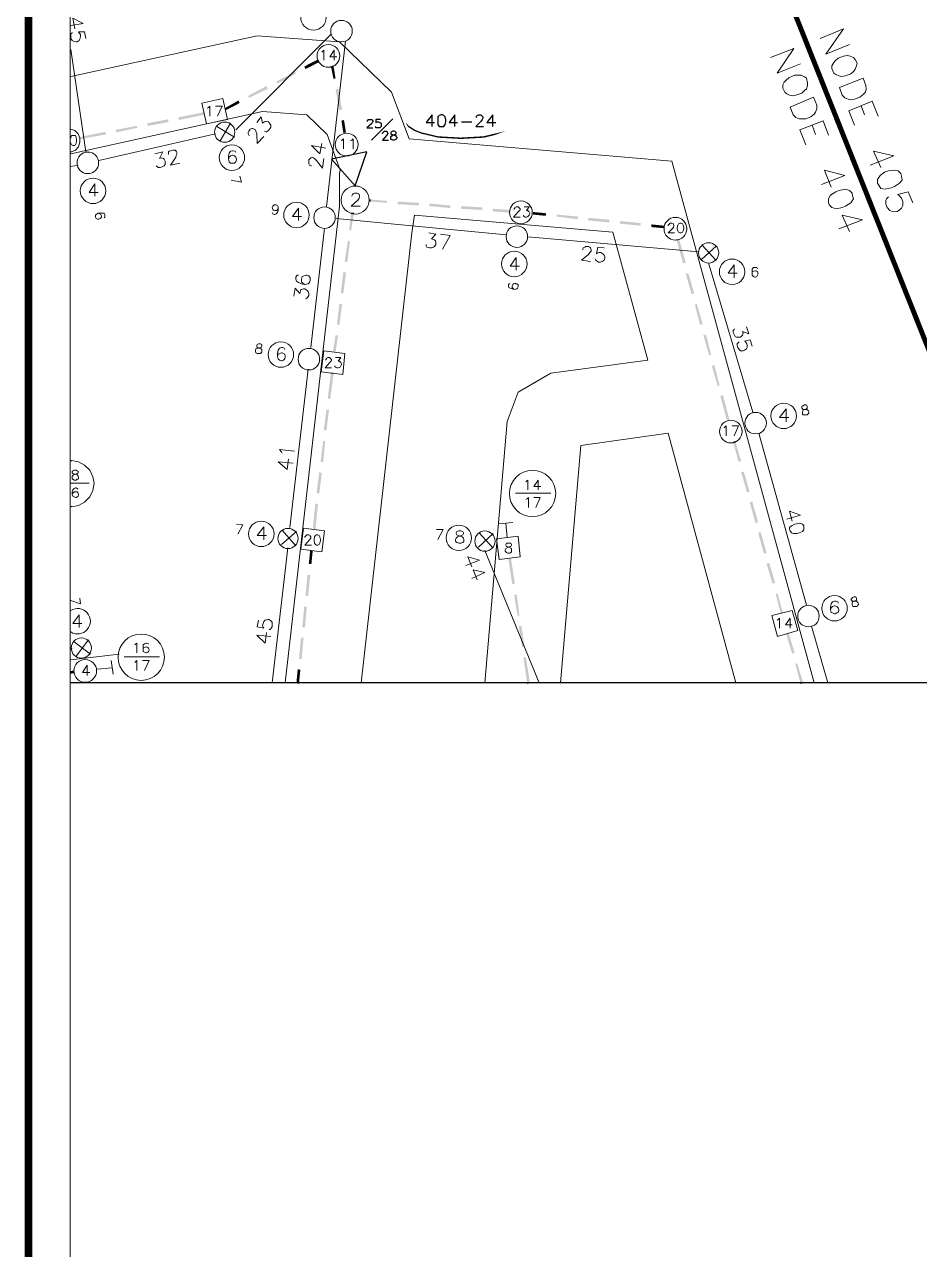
# Model space of a CAD drawing. Header units: millimetres. Extents: x -5 to 817, y 96 to 1062.
# Drawn here: x 2.2 to 115.4, y 675.3 to 830.2 of the extents above; entities that cross this region are included whole.
import ezdxf

# ---------------------------------------------------------------- set-up
doc = ezdxf.new("R2010")
doc.units = ezdxf.units.MM
doc.layers.add('PDF_0', color=7, linetype='Continuous')
for name, color, linetype, true_color in [('PDF_AERIAL', 8, 'Continuous', 0x808080), ('PDF_BORDER', 13, 'Continuous', 0xb85c5c), ('PDF_FEED', 11, 'Continuous', 0xff7f7f), ('PDF_HCOUNT', 8, 'Continuous', 0x808080), ('PDF_LINEEXT', 73, 'Continuous', 0xa5dd6e), ('PDF_NODEBOUNDARY', 8, 'Continuous', 0x808080), ('PDF_POLENUMBER', 8, 'Continuous', 0x808080), ('PDF_RDBKGRD', 8, 'Continuous', 0x808080), ('PDF_STRAND', 8, 'Continuous', 0x808080), ('PDF_TRUNK', 12, 'Continuous', 0xb80000)]:
    doc.layers.add(name, color=color, linetype=linetype, true_color=true_color)

msp = doc.modelspace()

# ---------------------------------------------------------------- linework, layer by layer
at = {"layer": 'PDF_0', "lineweight": 0, "const_width": 0.989}
msp.add_lwpolyline([(2.7, 1061.45), (816.46, 1061.45), (816.46, 96.24), (2.7, 96.24)], close=True, dxfattribs=at)
at = {"layer": 'PDF_0', "lineweight": 0}
for points in [[(7.98, 1056.17), (807.47, 1056.17), (807.47, 143.4), (7.98, 143.4)], [(7.98, 143.4), (807.47, 143.4), (807.47, 1056.17), (7.98, 1056.17)]]:
    msp.add_lwpolyline(points, close=True, dxfattribs=at)
at = {"layer": 'PDF_AERIAL', "lineweight": 9}
for points in [[(8.06, 830.1), (9.62, 830.35), (8.31, 831.01), (8.55, 829.69)], [(9.95, 828.45), (9.79, 829.28), (9.05, 829.28), (9.13, 829.19), (9.29, 828.95), (9.29, 828.7), (9.21, 828.37), (9.13, 828.2), (8.88, 828.04), (8.72, 828.04), (8.39, 828.12), (8.22, 828.2), (8.06, 828.45), (8.06, 828.78), (8.06, 829.03), (8.14, 829.11), (8.31, 829.19)], [(28.92, 816.91), (41.04, 829.03)], [(9.95, 814.11), (8.06, 827.05)], [(42.77, 828.12), (40.38, 807.18)], [(31.56, 817.82), (32.13, 818.56), (32.3, 817.73), (32.55, 817.9), (32.71, 817.98), (32.79, 817.98), (33.04, 817.9), (33.2, 817.73), (33.37, 817.49), (33.37, 817.24), (33.2, 816.99), (33.04, 816.83), (32.79, 816.66), (32.71, 816.66), (32.55, 816.74)], [(11.6, 813.03), (26.36, 816.41)], [(30.65, 816.17), (30.57, 816.25), (30.48, 816.41), (30.48, 816.58), (30.57, 816.74), (30.73, 816.99), (30.98, 817.07), (31.06, 817.07), (31.23, 816.99), (31.39, 816.91), (31.47, 816.74), (31.56, 816.41), (31.64, 815.18), (32.46, 816.08)], [(40.3, 814.6), (38.48, 814.93), (39.55, 813.86), (39.8, 815.18)], [(18.69, 813.86), (19.68, 814.11), (19.27, 813.28), (19.52, 813.36), (19.77, 813.28), (19.85, 813.2), (20.01, 812.95), (20.01, 812.79), (20.01, 812.54), (19.85, 812.37), (19.6, 812.21), (19.35, 812.13), (19.11, 812.13), (19.02, 812.21), (18.86, 812.37)], [(20.43, 813.78), (20.43, 813.86), (20.43, 814.11), (20.51, 814.19), (20.67, 814.27), (21, 814.35), (21.25, 814.35), (21.33, 814.27), (21.41, 814.11), (21.5, 813.94), (21.41, 813.78), (21.33, 813.45), (20.67, 812.46), (21.83, 812.7)], [(38.48, 812.37), (38.4, 812.37), (38.23, 812.46), (38.15, 812.62), (38.15, 812.79), (38.15, 813.12), (38.32, 813.28), (38.4, 813.36), (38.56, 813.45), (38.73, 813.36), (38.89, 813.28), (39.14, 813.03), (39.88, 812.04), (40.05, 813.28)], [(8.06, 812.29), (8.97, 812.46)], [(41.61, 805.7), (51.18, 804.79), (63.13, 803.63)], [(40.13, 804.46), (38.4, 789.37)], [(53.32, 803.88), (54.23, 803.72), (53.65, 803.14), (53.9, 803.06), (54.06, 802.98), (54.15, 802.89), (54.23, 802.65), (54.23, 802.4), (54.06, 802.15), (53.9, 802.07), (53.65, 801.99), (53.4, 801.99), (53.07, 802.07), (52.99, 802.23), (52.99, 802.4)], [(55.05, 801.82), (56.04, 803.55), (54.81, 803.72)], [(65.85, 803.39), (87.46, 801.49)], [(72.78, 801.74), (72.78, 801.82), (72.86, 801.99), (73.03, 802.07), (73.19, 802.15), (73.52, 802.15), (73.69, 802.07), (73.77, 801.99), (73.85, 801.74), (73.85, 801.57), (73.69, 801.41), (73.52, 801.16), (72.61, 800.42), (73.77, 800.25)], [(75.5, 801.99), (74.68, 802.07), (74.51, 801.24), (74.59, 801.33), (74.84, 801.41), (75.09, 801.41), (75.34, 801.24), (75.5, 801.08), (75.58, 800.83), (75.58, 800.67), (75.5, 800.42), (75.25, 800.25), (75.01, 800.17), (74.76, 800.17), (74.51, 800.34), (74.43, 800.42), (74.35, 800.58)], [(88.69, 800.09), (94.3, 781.21)], [(36.83, 798.52), (36.67, 798.52), (36.5, 798.28), (36.5, 798.03), (36.58, 797.78), (36.83, 797.62), (37.24, 797.45), (37.66, 797.37), (38.07, 797.45), (38.23, 797.62), (38.32, 797.86), (38.32, 797.95), (38.32, 798.19), (38.15, 798.44), (37.9, 798.52), (37.82, 798.52), (37.57, 798.44), (37.33, 798.36), (37.24, 798.03), (37.24, 797.95), (37.24, 797.7), (37.41, 797.53), (37.66, 797.37)], [(36.26, 795.88), (36.42, 796.87), (37, 796.21), (37.08, 796.54), (37.16, 796.71), (37.24, 796.71), (37.49, 796.79), (37.66, 796.79), (37.9, 796.63), (38.07, 796.46), (38.15, 796.21), (38.15, 795.97), (37.99, 795.72), (37.9, 795.64), (37.74, 795.55)], [(93.47, 792.01), (93.8, 791.1), (92.98, 791.43), (93.06, 791.19), (92.98, 790.94), (92.9, 790.86), (92.73, 790.69), (92.57, 790.69), (92.24, 790.69), (92.07, 790.77), (91.91, 791.02), (91.82, 791.27), (91.82, 791.52), (91.91, 791.68), (91.99, 791.76)], [(94.22, 789.54), (93.97, 790.36), (93.23, 790.2), (93.31, 790.2), (93.47, 789.95), (93.56, 789.7), (93.56, 789.37), (93.47, 789.21), (93.23, 789.04), (93.06, 788.96), (92.73, 788.96), (92.57, 789.12), (92.4, 789.37), (92.32, 789.62), (92.32, 789.87), (92.4, 789.95), (92.57, 790.11)], [(38.07, 786.65), (35.76, 766.62)], [(95.04, 778.57), (101.06, 756.8)], [(34.77, 776.01), (34.69, 776.18), (34.44, 776.51), (36.34, 776.26)], [(36.17, 774.78), (34.28, 774.94), (35.43, 773.95), (35.6, 775.27)], [(98.59, 767.69), (100.32, 768.18), (98.92, 768.68), (99.25, 767.44)], [(35.51, 764.06), (33.53, 746.99)], [(67.26, 746.99), (60.41, 763.73)], [(58.02, 761.83), (59.75, 762.49), (58.27, 762.91), (58.76, 761.67)], [(58.76, 760.18), (60.41, 760.93), (58.93, 761.26), (59.42, 760.02)], [(31.8, 754.91), (31.64, 754.08), (32.46, 753.92), (32.38, 754), (32.3, 754.25), (32.38, 754.5), (32.46, 754.74), (32.63, 754.91), (32.96, 754.99), (33.12, 754.99), (33.37, 754.83), (33.53, 754.66), (33.53, 754.33), (33.53, 754.08), (33.37, 753.84), (33.29, 753.75), (33.12, 753.75)], [(33.37, 752.85), (31.56, 753.01), (32.63, 752.02), (32.79, 753.34)], [(101.72, 754.17), (103.78, 746.99)], [(8.06, 751.28), (8.22, 751.28)]]:
    msp.add_lwpolyline(points, dxfattribs=at)
msp.add_lwpolyline([(100.73, 766.86), (100.56, 767.03), (100.23, 767.19), (99.82, 767.11), (99.57, 767.03), (99.16, 766.86), (98.92, 766.62), (98.92, 766.37), (99, 766.2), (99.16, 765.96), (99.41, 765.87), (99.9, 765.87), (100.15, 765.96), (100.56, 766.12), (100.73, 766.37), (100.73, 766.7)], close=True, dxfattribs=at)
at = {"layer": 'PDF_BORDER', "lineweight": 25}
msp.add_lwpolyline([(140.8, 763.4), (140.8, 1056.09), (140.8, 746.99), (8.06, 746.99)], dxfattribs=at)
at = {"layer": 'PDF_FEED', "lineweight": 20}
for points in [[(41.28, 827.71), (41.28, 827.71)], [(39.39, 826.88), (39.39, 826.88)], [(42.11, 825.73), (42.11, 825.73)], [(40.13, 824.99), (40.13, 824.99)], [(25.95, 820.54), (25.95, 820.54)], [(27.52, 819.55), (27.52, 819.55)], [(24.96, 818.97), (24.96, 818.97)], [(26.53, 817.9), (26.53, 817.9)], [(8.06, 814.11), (8.14, 814.11), (8.64, 814.35), (9.05, 814.77), (9.21, 815.34), (9.21, 815.84), (8.97, 816.41), (8.55, 816.83), (8.06, 816.99)], [(42.69, 816.58), (42.69, 816.58)], [(9.21, 815.84), (9.21, 815.84)], [(41.53, 814.85), (41.53, 814.85)], [(44.42, 815.42), (44.42, 815.42)], [(8.14, 814.11), (8.14, 814.11)], [(43.26, 813.69), (43.26, 813.69)], [(43.59, 808.5), (43.59, 808.58), (43.68, 808.75), (43.76, 808.83), (43.92, 808.91), (44.25, 808.91), (44.42, 808.83), (44.5, 808.75), (44.58, 808.58), (44.58, 808.42), (44.5, 808.25), (44.34, 808), (43.51, 807.26), (44.66, 807.26)], [(65.19, 808), (65.19, 808)], [(63.63, 806.6), (63.63, 806.6)], [(66.51, 806.36), (66.51, 806.36)], [(84.65, 805.94), (84.65, 805.94)], [(64.95, 805.04), (64.95, 805.04)], [(83.09, 804.62), (83.09, 804.62)], [(86.05, 804.38), (86.05, 804.38)], [(84.4, 802.98), (84.4, 802.98)], [(41.37, 788.79), (41.37, 788.79)], [(39.88, 787.64), (39.88, 787.64)], [(42.6, 787.31), (42.6, 787.31)], [(41.12, 786.16), (41.12, 786.16)], [(91.17, 780.3), (91.17, 780.3)], [(92.98, 779.23), (92.98, 779.23)], [(90.18, 778.49), (90.18, 778.49)], [(91.99, 777.42), (91.99, 777.42)], [(8.06, 769.34), (8.14, 769.25), (9.05, 769.42), (9.79, 769.83), (10.45, 770.49), (10.86, 771.32), (11.03, 772.22), (10.86, 773.05), (10.45, 773.87), (9.79, 774.53), (9.05, 774.94), (8.14, 775.11), (8.06, 775.03)], [(8.06, 772.22), (10.37, 772.22)], [(64.29, 770.99), (68.74, 770.99)], [(63.96, 767.28), (62.14, 767.11)], [(63.22, 765.38), (63.05, 767.19)], [(37.33, 765.21), (37.33, 765.21)], [(38.81, 766.37), (38.81, 766.37)], [(63.22, 765.38), (63.22, 765.38)], [(38.48, 763.73), (38.48, 763.73)], [(39.97, 764.88), (39.97, 764.88)], [(62.06, 763.9), (62.06, 763.9)], [(64.78, 764.22), (64.78, 764.22)], [(63.55, 762.74), (63.55, 762.74)], [(98.01, 755.82), (98.01, 755.82)], [(99.66, 754.83), (99.66, 754.83)], [(97.02, 754.17), (97.02, 754.17)], [(98.67, 753.26), (98.67, 753.26)], [(9.79, 750.04), (9.79, 750.04)], [(13.42, 748.07), (13.17, 749.8)], [(14.82, 750.29), (19.27, 750.29)], [(8.55, 748.4), (8.55, 748.4)], [(11.44, 748.72), (13.25, 748.89)], [(11.44, 748.72), (11.44, 748.72)], [(10.12, 747.08), (10.12, 747.08)]]:
    msp.add_lwpolyline(points, dxfattribs=at)
at = {"layer": 'PDF_FEED', "lineweight": 0}
for points in [[(39.31, 825.81), (39.47, 825.48)], [(40.95, 824.91), (41.28, 824.99)], [(24.88, 819.13), (24.96, 818.81)], [(45.9, 807.84), (45.9, 808.09)], [(43.51, 806.36), (43.84, 806.36)], [(83.09, 804.79), (83.09, 804.46)], [(84.65, 802.98), (84.98, 803.06)], [(40.95, 786.16), (41.28, 786.16)], [(91.82, 777.42), (92.07, 777.5)], [(36.91, 746.91), (36.58, 746.99)], [(66.1, 746.99), (65.77, 746.91)], [(100.65, 746.99), (100.32, 746.91)]]:
    msp.add_lwpolyline(points, dxfattribs=at)
at = {"layer": 'PDF_FEED', "color": 7, "lineweight": 9}
for points in [[(39.8, 826.72), (39.88, 826.8), (40.05, 826.97), (40.05, 825.73)], [(41.37, 825.73), (41.37, 826.97), (40.79, 826.14), (41.7, 826.14)], [(25.29, 819.63), (25.45, 819.71), (25.62, 819.88), (25.62, 818.64)], [(26.61, 818.64), (27.19, 819.88), (26.36, 819.88)], [(8.06, 815.26), (8.06, 815.18), (8.14, 815.01), (8.31, 814.93), (8.47, 814.93), (8.64, 815.01), (8.72, 815.18), (8.8, 815.51), (8.8, 815.67), (8.72, 815.92), (8.64, 816.17), (8.47, 816.17), (8.31, 816.17), (8.14, 816.17), (8.06, 815.92), (8.06, 815.84)], [(42.27, 815.51), (42.36, 815.59), (42.52, 815.75), (42.52, 814.52)], [(43.43, 815.51), (43.59, 815.59), (43.76, 815.75), (43.76, 814.52)], [(64.12, 806.85), (64.12, 806.93), (64.2, 807.02), (64.2, 807.1), (64.37, 807.18), (64.62, 807.18), (64.7, 807.1), (64.78, 807.02), (64.86, 806.93), (64.86, 806.77), (64.78, 806.69), (64.62, 806.52), (64.04, 805.86), (64.86, 805.86)], [(65.36, 807.18), (66.02, 807.18), (65.69, 806.69), (65.85, 806.69), (65.94, 806.6), (66.02, 806.52), (66.1, 806.36), (66.1, 806.27), (66.02, 806.11), (65.85, 805.94), (65.69, 805.86), (65.52, 805.86), (65.36, 805.94), (65.28, 806.03), (65.28, 806.11)], [(83.58, 804.79), (83.58, 804.87), (83.66, 804.95), (83.74, 805.04), (83.83, 805.12), (84.07, 805.12), (84.24, 805.04), (84.24, 804.95), (84.32, 804.87), (84.32, 804.79), (84.24, 804.62), (84.16, 804.46), (83.58, 803.88), (84.4, 803.88)], [(40.3, 787.8), (40.3, 787.89), (40.38, 787.97), (40.38, 788.05), (40.54, 788.13), (40.79, 788.13), (40.87, 788.05), (40.95, 787.97), (41.04, 787.89), (41.04, 787.72), (40.95, 787.64), (40.79, 787.48), (40.21, 786.82), (41.04, 786.82)], [(41.53, 788.13), (42.19, 788.13), (41.86, 787.64), (42.03, 787.64), (42.11, 787.56), (42.19, 787.48), (42.27, 787.31), (42.27, 787.23), (42.19, 787.06), (42.11, 786.9), (41.86, 786.82), (41.7, 786.82), (41.53, 786.9), (41.45, 786.98), (41.45, 787.06)], [(90.67, 779.23), (90.75, 779.31), (90.92, 779.48), (90.92, 778.24)], [(91.91, 778.24), (92.48, 779.48), (91.66, 779.48)], [(8.97, 771.48), (8.88, 771.56), (8.72, 771.65), (8.64, 771.65), (8.47, 771.56), (8.31, 771.4), (8.22, 771.15), (8.22, 770.82), (8.31, 770.57), (8.47, 770.49), (8.64, 770.41), (8.72, 770.41), (8.88, 770.49), (8.97, 770.57), (9.05, 770.74), (9.05, 770.82), (8.97, 770.99), (8.88, 771.15), (8.72, 771.15), (8.64, 771.15), (8.47, 771.15), (8.31, 770.99), (8.22, 770.82)], [(65.61, 772.39), (65.69, 772.47), (65.85, 772.63), (65.85, 771.4)], [(67.17, 771.4), (67.17, 772.63), (66.6, 771.81), (67.5, 771.81)], [(65.61, 770.16), (65.77, 770.24), (65.94, 770.41), (65.94, 769.17)], [(66.84, 769.17), (67.42, 770.41), (66.6, 770.41)], [(37.66, 765.38), (37.66, 765.46), (37.74, 765.54), (37.82, 765.63), (37.9, 765.71), (38.15, 765.71), (38.32, 765.63), (38.32, 765.54), (38.4, 765.46), (38.4, 765.3), (38.32, 765.21), (38.23, 765.05), (37.66, 764.39), (38.48, 764.39)], [(97.35, 754.91), (97.51, 754.99), (97.68, 755.16), (97.68, 753.92)], [(99, 753.92), (99, 755.16), (98.42, 754.33), (99.25, 754.33)], [(16.14, 751.78), (16.22, 751.86), (16.39, 752.02), (16.39, 750.79)], [(17.87, 751.86), (17.87, 751.94), (17.62, 752.02), (17.54, 752.02), (17.37, 751.94), (17.21, 751.78), (17.21, 751.45), (17.21, 751.2), (17.21, 750.95), (17.37, 750.87), (17.54, 750.79), (17.62, 750.79), (17.79, 750.87), (17.87, 750.95), (17.95, 751.12), (17.95, 751.2), (17.87, 751.36), (17.79, 751.45), (17.62, 751.53), (17.54, 751.53), (17.37, 751.45), (17.21, 751.36), (17.21, 751.2)], [(16.14, 749.55), (16.22, 749.63), (16.39, 749.8), (16.39, 748.56)], [(17.37, 748.56), (17.95, 749.8), (17.13, 749.8)], [(10.12, 747.9), (10.12, 749.22), (9.54, 748.31), (10.45, 748.31)]]:
    msp.add_lwpolyline(points, dxfattribs=at)
at = {"layer": 'PDF_FEED', "lineweight": 20}
for points in [[(27.27, 820.87), (24.63, 820.29), (25.21, 817.65), (27.85, 818.23)], [(42.44, 785.99), (42.69, 788.63), (40.05, 788.96), (39.72, 786.32)], [(39.8, 763.57), (40.13, 766.2), (37.49, 766.53), (37.16, 763.9)], [(64.62, 765.54), (61.9, 765.21), (62.23, 762.58), (64.86, 762.91)], [(96.69, 755.49), (97.43, 752.85), (99.99, 753.59), (99.25, 756.15)]]:
    msp.add_lwpolyline(points, close=True, dxfattribs=at)
at = {"layer": 'PDF_FEED', "color": 7, "lineweight": 9}
for points in [[(85.06, 805.12), (84.9, 805.04), (84.82, 804.87), (84.73, 804.54), (84.73, 804.38), (84.82, 804.13), (84.9, 803.96), (85.06, 803.88), (85.23, 803.88), (85.39, 803.96), (85.48, 804.13), (85.56, 804.38), (85.56, 804.54), (85.48, 804.87), (85.39, 805.04), (85.23, 805.12)], [(8.47, 773.87), (8.31, 773.79), (8.22, 773.71), (8.22, 773.54), (8.31, 773.46), (8.47, 773.38), (8.72, 773.38), (8.88, 773.29), (8.97, 773.13), (9.05, 773.05), (9.05, 772.88), (8.97, 772.72), (8.88, 772.72), (8.72, 772.63), (8.47, 772.63), (8.31, 772.72), (8.22, 772.72), (8.22, 772.88), (8.22, 773.05), (8.22, 773.13), (8.39, 773.29), (8.55, 773.38), (8.8, 773.38), (8.88, 773.46), (8.97, 773.54), (8.97, 773.71), (8.88, 773.79), (8.72, 773.87)], [(39.14, 765.71), (38.98, 765.63), (38.89, 765.46), (38.81, 765.13), (38.81, 764.97), (38.89, 764.64), (38.98, 764.47), (39.14, 764.39), (39.31, 764.39), (39.47, 764.47), (39.55, 764.64), (39.64, 764.97), (39.64, 765.13), (39.55, 765.46), (39.47, 765.63), (39.31, 765.71)], [(63.3, 764.64), (63.13, 764.64), (63.05, 764.47), (63.05, 764.39), (63.13, 764.22), (63.22, 764.22), (63.46, 764.14), (63.63, 764.06), (63.79, 763.98), (63.79, 763.81), (63.79, 763.65), (63.79, 763.57), (63.71, 763.48), (63.55, 763.4), (63.3, 763.4), (63.13, 763.48), (63.05, 763.57), (62.97, 763.65), (62.97, 763.81), (63.05, 763.98), (63.22, 764.06), (63.38, 764.14), (63.63, 764.22), (63.71, 764.22), (63.79, 764.39), (63.79, 764.47), (63.71, 764.64), (63.55, 764.64)]]:
    msp.add_lwpolyline(points, close=True, dxfattribs=at)
at = {"layer": 'PDF_FEED', "lineweight": 20}
for centre, radius in [((40.63, 826.25), 1.44), ((42.94, 815.04), 1.44), ((44.02, 808.03), 1.77), ((64.96, 806.47), 1.44), ((84.5, 804.4), 1.44), ((91.51, 778.76), 1.44), ((66.44, 770.93), 2.93), ((16.97, 750.23), 2.93), ((9.88, 748.5), 1.44)]:
    msp.add_circle(centre, radius, dxfattribs=at)
at = {"layer": 'PDF_FEED', "transparency": 33554559}
for points in [[(37.57, 824.91), (37.74, 824.58), (39.31, 825.81)], [(37.74, 824.58), (39.31, 825.81), (39.47, 825.48)], [(34.03, 823.01), (34.19, 822.76), (36.42, 824.25)], [(34.19, 822.76), (36.42, 824.25), (36.5, 824)], [(41.53, 823.42), (40.95, 824.91), (41.28, 824.99)], [(41.28, 823.34), (41.53, 823.42), (40.95, 824.91)], [(30.48, 821.2), (30.57, 820.95), (32.79, 822.43)], [(30.57, 820.95), (32.79, 822.43), (32.96, 822.1)], [(42.36, 819.46), (41.53, 822.02), (41.86, 822.1)], [(42.03, 819.38), (42.36, 819.46), (41.53, 822.02)], [(27.52, 819.63), (27.6, 819.38), (29.25, 820.62)], [(27.6, 819.38), (29.25, 820.62), (29.41, 820.29)], [(17.7, 817.73), (17.79, 817.4), (20.34, 818.23)], [(17.79, 817.4), (20.34, 818.23), (20.43, 817.9)], [(21.66, 818.48), (21.74, 818.15), (24.88, 819.13)], [(21.74, 818.15), (24.88, 819.13), (24.96, 818.81)], [(42.85, 816.58), (42.27, 818.06), (42.6, 818.15)], [(42.52, 816.5), (42.85, 816.58), (42.27, 818.06)], [(9.21, 816), (9.29, 815.75), (12.43, 816.66)], [(9.29, 815.75), (12.43, 816.66), (12.51, 816.33)], [(13.75, 816.91), (13.83, 816.58), (16.39, 817.4)], [(13.83, 816.58), (16.39, 817.4), (16.47, 817.16)], [(48.05, 807.92), (45.9, 807.84), (45.9, 808.09)], [(48.05, 807.67), (48.05, 807.92), (45.9, 807.84)], [(52.09, 807.67), (49.36, 807.51), (49.45, 807.84)], [(52.09, 807.34), (52.09, 807.67), (49.36, 807.51)], [(56.04, 807.34), (53.4, 807.26), (53.4, 807.59)], [(56.04, 807.02), (56.04, 807.34), (53.4, 807.26)], [(60.08, 807.1), (57.36, 806.93), (57.44, 807.26)], [(60.08, 806.77), (60.08, 807.1), (57.36, 806.93)], [(63.63, 806.77), (61.4, 806.6), (61.4, 806.93)], [(43.26, 804.21), (43.51, 804.21), (43.51, 806.36)], [(43.51, 804.21), (43.51, 806.36), (43.84, 806.36)], [(63.55, 806.44), (63.63, 806.77), (61.4, 806.6)], [(66.51, 806.52), (66.51, 806.19), (68.16, 806.36)], [(66.51, 806.19), (68.16, 806.36), (68.16, 806.03)], [(69.48, 806.19), (69.48, 805.94), (72.2, 805.94)], [(69.48, 805.94), (72.2, 805.94), (72.12, 805.61)], [(73.52, 805.78), (73.44, 805.45), (76.16, 805.53)], [(73.44, 805.45), (76.16, 805.53), (76.16, 805.2)], [(77.48, 805.37), (77.48, 805.04), (80.12, 805.12)], [(77.48, 805.04), (80.12, 805.12), (80.12, 804.79)], [(81.44, 804.95), (81.44, 804.62), (83.09, 804.79)], [(81.44, 804.62), (83.09, 804.79), (83.09, 804.46)], [(42.69, 800.25), (43.02, 800.17), (43.1, 802.89)], [(43.02, 800.17), (43.1, 802.89), (43.35, 802.81)], [(85.81, 800.09), (84.65, 802.98), (84.98, 803.06)], [(85.48, 800.01), (85.81, 800.09), (84.65, 802.98)], [(42.19, 796.3), (42.52, 796.21), (42.52, 798.94)], [(42.52, 796.21), (42.52, 798.94), (42.85, 798.85)], [(86.88, 796.21), (85.81, 798.69), (86.14, 798.77)], [(86.55, 796.13), (86.88, 796.21), (85.81, 798.69)], [(41.7, 792.26), (42.03, 792.26), (42.03, 794.9)], [(42.03, 792.26), (42.03, 794.9), (42.36, 794.9)], [(87.95, 792.34), (86.96, 794.81), (87.21, 794.9)], [(87.62, 792.26), (87.95, 792.34), (86.96, 794.81)], [(41.2, 788.79), (41.53, 788.79), (41.53, 790.94)], [(41.53, 788.79), (41.53, 790.94), (41.86, 790.94)], [(89.02, 788.46), (88.03, 790.94), (88.36, 791.02)], [(88.77, 788.38), (89.02, 788.46), (88.03, 790.94)], [(90.09, 784.59), (89.1, 787.06), (89.43, 787.15)], [(89.85, 784.51), (90.09, 784.59), (89.1, 787.06)], [(40.54, 782.94), (40.87, 782.86), (40.95, 786.16)], [(40.87, 782.86), (40.95, 786.16), (41.28, 786.16)], [(91.33, 780.3), (90.18, 783.27), (90.51, 783.35)], [(91, 780.22), (91.33, 780.3), (90.18, 783.27)], [(40.05, 778.9), (40.38, 778.9), (40.38, 781.54)], [(40.38, 778.9), (40.38, 781.54), (40.71, 781.54)], [(39.64, 774.94), (39.97, 774.86), (39.97, 777.58)], [(39.97, 774.86), (39.97, 777.58), (40.21, 777.58)], [(92.81, 775.03), (91.82, 777.42), (92.07, 777.5)], [(92.48, 774.94), (92.81, 775.03), (91.82, 777.42)], [(39.14, 770.99), (39.47, 770.9), (39.47, 773.62)], [(39.47, 770.9), (39.47, 773.62), (39.8, 773.54)], [(93.89, 771.15), (92.81, 773.62), (93.14, 773.71)], [(93.56, 771.07), (93.89, 771.15), (92.81, 773.62)], [(94.96, 767.28), (93.89, 769.83), (94.22, 769.91)], [(94.63, 767.19), (94.96, 767.28), (93.89, 769.83)], [(38.65, 766.37), (38.98, 766.37), (38.98, 769.67)], [(38.98, 766.37), (38.98, 769.67), (39.31, 769.58)], [(96.03, 763.4), (94.96, 765.96), (95.29, 766.04)], [(95.7, 763.32), (96.03, 763.4), (94.96, 765.96)], [(38.32, 763.73), (38.48, 762), (38.15, 762)], [(38.65, 763.73), (38.32, 763.73), (38.48, 762)], [(63.71, 762.74), (63.38, 762.66), (64.2, 759.53)], [(63.38, 762.66), (64.2, 759.53), (63.88, 759.44)], [(97.1, 759.61), (96.03, 762.08), (96.36, 762.16)], [(96.77, 759.53), (97.1, 759.61), (96.03, 762.08)], [(37.99, 760.68), (38.07, 757.96), (37.74, 758.04)], [(38.32, 760.6), (37.99, 760.68), (38.07, 757.96)], [(64.45, 758.12), (64.12, 758.12), (64.78, 755.49)], [(64.12, 758.12), (64.78, 755.49), (64.53, 755.49)], [(98.09, 755.82), (97.18, 758.21), (97.43, 758.29)], [(97.84, 755.73), (98.09, 755.82), (97.18, 758.21)], [(37.57, 756.64), (37.66, 754), (37.33, 754)], [(37.9, 756.64), (37.57, 756.64), (37.66, 754)], [(65.03, 754.17), (64.7, 754.17), (65.44, 751.53)], [(64.7, 754.17), (65.44, 751.53), (65.11, 751.53)], [(98.83, 753.26), (98.5, 753.18), (99.57, 750.79)], [(98.5, 753.18), (99.57, 750.79), (99.25, 750.7)], [(37.16, 752.68), (37.24, 749.96), (36.91, 750.04)], [(37.49, 752.68), (37.16, 752.68), (37.24, 749.96)], [(65.61, 750.21), (65.28, 750.21), (66.1, 746.99)], [(65.28, 750.21), (66.1, 746.99), (65.77, 746.91)], [(8.06, 748.48), (8.06, 748.15), (8.47, 748.56)], [(8.06, 748.15), (8.47, 748.56), (8.55, 748.23)], [(36.75, 748.72), (36.91, 746.91), (36.58, 746.99)], [(37.08, 748.64), (36.75, 748.72), (36.91, 746.91)], [(99.9, 749.47), (99.66, 749.38), (100.65, 746.99)], [(99.66, 749.38), (100.65, 746.99), (100.32, 746.91)]]:
    msp.add_solid(points, dxfattribs=at)
at = {"layer": 'PDF_HCOUNT', "lineweight": 9}
for points in [[(28.92, 814.02), (28.83, 814.19), (28.59, 814.27), (28.51, 814.27), (28.26, 814.19), (28.09, 813.94), (28.01, 813.61), (28.01, 813.2), (28.09, 812.87), (28.26, 812.7), (28.51, 812.7), (28.59, 812.7), (28.75, 812.7), (28.92, 812.87), (29, 813.12), (29, 813.2), (28.92, 813.45), (28.75, 813.61), (28.59, 813.69), (28.51, 813.69), (28.26, 813.61), (28.09, 813.45), (28.01, 813.2)], [(11.11, 808.5), (11.11, 810.07), (10.37, 808.99), (11.52, 808.99)], [(36.83, 805.45), (36.83, 807.02), (36.09, 805.94), (37.24, 805.94)], [(64.37, 799.18), (64.37, 800.75), (63.63, 799.68), (64.78, 799.68)], [(91.91, 798.19), (91.91, 799.84), (91.17, 798.77), (92.32, 798.77)], [(35.1, 789.12), (35.02, 789.29), (34.85, 789.37), (34.69, 789.37), (34.44, 789.29), (34.28, 789.04), (34.19, 788.63), (34.19, 788.3), (34.28, 787.97), (34.44, 787.8), (34.69, 787.72), (34.77, 787.72), (34.94, 787.8), (35.1, 787.97), (35.18, 788.22), (35.18, 788.3), (35.1, 788.55), (34.94, 788.63), (34.77, 788.71), (34.69, 788.71), (34.44, 788.63), (34.28, 788.55), (34.19, 788.3)], [(98.5, 779.97), (98.5, 781.62), (97.68, 780.55), (98.83, 780.55)], [(32.46, 765.05), (32.46, 766.7), (31.64, 765.63), (32.79, 765.63)], [(105.1, 757.05), (105.02, 757.22), (104.77, 757.3), (104.6, 757.3), (104.36, 757.22), (104.19, 756.97), (104.11, 756.64), (104.11, 756.23), (104.19, 755.9), (104.36, 755.82), (104.6, 755.73), (104.69, 755.73), (104.93, 755.82), (105.1, 755.9), (105.18, 756.15), (105.18, 756.23), (105.1, 756.47), (104.93, 756.64), (104.69, 756.72), (104.6, 756.72), (104.36, 756.64), (104.19, 756.47), (104.11, 756.23)], [(9.13, 754), (9.13, 755.57), (8.31, 754.5), (9.46, 754.5)]]:
    msp.add_lwpolyline(points, dxfattribs=at)
msp.add_lwpolyline([(57.11, 766.2), (56.87, 766.12), (56.78, 765.96), (56.78, 765.87), (56.87, 765.71), (57.03, 765.63), (57.28, 765.54), (57.53, 765.46), (57.69, 765.3), (57.77, 765.13), (57.77, 764.88), (57.69, 764.8), (57.61, 764.72), (57.36, 764.64), (57.11, 764.64), (56.87, 764.72), (56.78, 764.8), (56.7, 764.88), (56.7, 765.13), (56.78, 765.3), (56.95, 765.46), (57.2, 765.54), (57.44, 765.63), (57.61, 765.71), (57.69, 765.87), (57.69, 765.96), (57.61, 766.12), (57.36, 766.2)], close=True, dxfattribs=at)
for centre in [(38.74, 831.12), (28.43, 813.39), (10.87, 809.19), (36.59, 806.14), (64.13, 799.95), (91.67, 798.96), (34.62, 788.49), (98.19, 780.74), (32.14, 765.82), (57.12, 765.32), (104.62, 756.42)]:
    msp.add_circle(centre, 1.61, dxfattribs=at)
msp.add_arc((8.92, 754.78), 1.61, 237.6113, 122.3887, dxfattribs=at)
at = {"layer": 'PDF_LINEEXT', "lineweight": 0}
msp.add_lwpolyline([(50.48, 817.69, 0.115, 0.115, 0), (50.72, 817.36, 0.18, 0.18, 0), (51.55, 816.83, 0.165, 0.165, 0), (52.41, 816.5, 0.165, 0.165, 0), (54.52, 816, 0.179, 0.179, 0), (57.36, 815.84, 0.183, 0.183, 0), (60.25, 816, 0.181, 0.181, 0), (62.35, 816.5, 0, 0, 0), (63.26, 816.83, 0, 0, 0), (64.04, 817.36, 0, 0, 0), (64.29, 817.69, 0, 0, 0), (64.37, 818.06, 0, 0, 0), (64.29, 818.43, 0, 0, 0), (64.04, 818.72, 0, 0, 0), (63.26, 819.26, 0, 0, 0), (62.35, 819.63, 0, 0, 0), (60.25, 820.08, 0, 0, 0), (57.36, 820.29, 0, 0, 0), (54.52, 820.08, 0, 0, 0), (52.41, 819.63, 0, 0, 0), (51.55, 819.26, 0, 0, 0), (50.72, 818.72, 0, 0, 0), (50.48, 818.43, 0, 0, 0), (50.35, 818.06, 0, 0, 0)], format="xyseb", close=True, dxfattribs=at)
at = {"layer": 'PDF_LINEEXT', "lineweight": 25}
for points in [[(45.57, 817.98), (45.57, 818.06), (45.65, 818.15), (45.65, 818.23), (45.82, 818.23), (45.98, 818.23), (46.07, 818.23), (46.15, 818.15), (46.23, 818.06), (46.23, 817.9), (46.15, 817.82), (46.07, 817.65), (45.49, 817.16), (46.23, 817.16)], [(46.07, 815.59), (48.79, 818.31)], [(47.22, 818.23), (46.64, 818.23), (46.64, 817.82), (46.81, 817.9), (46.97, 817.9), (47.14, 817.82), (47.3, 817.73), (47.3, 817.57), (47.3, 817.49), (47.3, 817.32), (47.14, 817.16), (46.97, 817.16), (46.81, 817.16), (46.64, 817.16), (46.64, 817.24), (46.56, 817.32)], [(53.73, 817.32), (53.73, 818.81), (52.99, 817.82), (54.06, 817.82)], [(56.62, 817.32), (56.62, 818.81), (55.88, 817.82), (56.95, 817.82)], [(57.44, 817.9), (58.76, 817.9)], [(59.34, 818.48), (59.34, 818.56), (59.34, 818.64), (59.42, 818.72), (59.59, 818.81), (59.92, 818.81), (60, 818.72), (60.08, 818.64), (60.16, 818.56), (60.16, 818.39), (60.08, 818.23), (59.92, 817.98), (59.26, 817.32), (60.25, 817.32)], [(61.4, 817.32), (61.4, 818.81), (60.66, 817.82), (61.81, 817.82)], [(47.47, 816.41), (47.47, 816.5), (47.55, 816.58), (47.63, 816.66), (47.72, 816.74), (47.96, 816.74), (48.05, 816.66), (48.05, 816.58), (48.13, 816.5), (48.13, 816.41), (48.05, 816.33), (47.96, 816.17), (47.47, 815.59), (48.21, 815.59)]]:
    msp.add_lwpolyline(points, dxfattribs=at)
for points in [[(54.89, 818.81), (54.64, 818.72), (54.48, 818.56), (54.48, 818.15), (54.48, 817.9), (54.48, 817.57), (54.64, 817.32), (54.89, 817.32), (55.05, 817.32), (55.22, 817.32), (55.38, 817.57), (55.47, 817.9), (55.47, 818.15), (55.38, 818.56), (55.22, 818.72), (55.05, 818.81)], [(48.79, 816.74), (48.62, 816.66), (48.54, 816.58), (48.54, 816.41), (48.62, 816.33), (48.7, 816.33), (48.95, 816.25), (49.12, 816.17), (49.2, 816.08), (49.28, 816), (49.28, 815.84), (49.2, 815.67), (49.12, 815.67), (48.95, 815.59), (48.79, 815.59), (48.62, 815.67), (48.54, 815.67), (48.54, 815.84), (48.54, 816), (48.54, 816.08), (48.7, 816.17), (48.79, 816.25), (49.03, 816.33), (49.12, 816.33), (49.2, 816.41), (49.2, 816.58), (49.12, 816.66), (48.95, 816.74)], [(45.49, 814.11), (41.04, 813.2), (44.01, 809.82)]]:
    msp.add_lwpolyline(points, close=True, dxfattribs=at)
at = {"layer": 'PDF_NODEBOUNDARY', "lineweight": 0}
msp.add_lwpolyline([(627.65, 148.01, 0.66, 0.66, 0), (129.17, 148.01, 0.66, 0.66, 0), (129.17, 225.6, 0.66, 0.66, 0), (187.59, 225.6, 0.577, 0.577, 0), (187.59, 424.46, 0.577, 0.577, 0), (187.59, 475.66, 0.659, 0.659, 0), (125.63, 475.58, 0.659, 0.659, 0), (125.75, 746.99, 0.577, 0.577, 0), (125.75, 765.96, 0.628, 0.628, 0), (80.32, 880.02, 0, 0, 0)], format="xyseb", dxfattribs=at)
at = {"layer": 'PDF_NODEBOUNDARY', "lineweight": 9}
for points in [[(102.79, 828.45), (105.76, 829.69), (103.53, 826.47), (106.5, 827.71)], [(96.52, 826.06), (99.49, 827.21), (97.35, 824.08), (100.32, 825.24)], [(107.16, 817.49), (106.42, 819.3), (109.39, 820.54), (110.13, 818.64)], [(107.98, 819.96), (108.4, 818.81)], [(100.98, 815.01), (100.23, 816.91), (103.2, 818.06), (103.86, 816.25)], [(101.8, 817.49), (102.21, 816.33)], [(109.14, 812.46), (112.11, 813.61), (109.55, 814.19), (110.46, 812.13)], [(102.96, 809.98), (105.92, 811.14), (103.37, 811.8), (104.19, 809.65)], [(114.5, 807.67), (113.92, 809.08), (112.6, 808.75), (112.77, 808.66), (113.1, 808.25), (113.26, 807.84), (113.26, 807.34), (113.1, 807.02), (112.77, 806.69), (112.52, 806.6), (112.02, 806.52), (111.61, 806.69), (111.28, 807.1), (111.12, 807.51), (111.12, 808), (111.2, 808.17), (111.45, 808.42)], [(105.18, 804.38), (108.15, 805.53), (105.59, 806.11), (106.5, 804.05)]]:
    msp.add_lwpolyline(points, dxfattribs=at)
for points in [[(107.24, 825.81), (107, 826.06), (106.58, 826.23), (106.25, 826.31), (105.76, 826.23), (105.1, 825.98), (104.69, 825.65), (104.52, 825.4), (104.27, 824.99), (104.27, 824.66), (104.52, 824.08), (104.77, 823.92), (105.18, 823.75), (105.51, 823.67), (106.01, 823.75), (106.67, 824), (107.08, 824.33), (107.24, 824.58), (107.41, 824.99), (107.49, 825.32)], [(101.06, 823.42), (100.81, 823.59), (100.4, 823.83), (100.07, 823.83), (99.57, 823.83), (98.83, 823.5), (98.5, 823.17), (98.26, 822.93), (98.09, 822.6), (98.09, 822.19), (98.34, 821.69), (98.59, 821.44), (98.92, 821.28), (99.33, 821.2), (99.74, 821.28), (100.48, 821.53), (100.81, 821.86), (101.06, 822.1), (101.22, 822.52), (101.22, 822.85)], [(105.26, 822.27), (108.23, 823.42), (108.56, 822.52), (108.64, 822.02), (108.48, 821.61), (108.23, 821.36), (107.82, 821.03), (107.16, 820.78), (106.67, 820.7), (106.34, 820.78), (105.92, 820.95), (105.59, 821.28)], [(99, 819.79), (101.97, 821.03), (102.38, 820.04), (102.38, 819.55), (102.21, 819.13), (102.05, 818.89), (101.64, 818.56), (100.98, 818.31), (100.48, 818.31), (100.15, 818.31), (99.74, 818.48), (99.41, 818.81)], [(113.01, 811.38), (112.68, 811.71), (112.19, 811.8), (111.45, 811.71), (110.95, 811.55), (110.38, 811.14), (110.05, 810.64), (110.05, 810.15), (110.21, 809.9), (110.46, 809.49), (111.03, 809.41), (111.78, 809.57), (112.19, 809.74), (112.85, 810.15), (113.18, 810.56), (113.1, 811.06)], [(106.83, 808.91), (106.5, 809.24), (106.01, 809.41), (105.18, 809.24), (104.77, 809.08), (104.11, 808.66), (103.86, 808.17), (103.86, 807.76), (103.94, 807.43), (104.27, 807.1), (104.85, 806.93), (105.59, 807.1), (106.01, 807.26), (106.67, 807.67), (107, 808.17), (106.91, 808.58)]]:
    msp.add_lwpolyline(points, close=True, dxfattribs=at)
at = {"layer": 'PDF_POLENUMBER', "lineweight": 9}
for points in [[(28.34, 810.56), (29.66, 810.31), (29.41, 811.06)], [(34.28, 807.02), (34.19, 806.85), (34.11, 806.69), (33.95, 806.69), (33.86, 806.69), (33.7, 806.77), (33.62, 806.85), (33.53, 807.1), (33.62, 807.26), (33.78, 807.43), (33.95, 807.43), (34.03, 807.43), (34.19, 807.34), (34.28, 807.18), (34.28, 807.02), (34.28, 806.69), (34.19, 806.44), (34.03, 806.27), (33.86, 806.19), (33.78, 806.19), (33.62, 806.27), (33.53, 806.44)], [(12.26, 805.78), (12.35, 805.86), (12.35, 806.03), (12.35, 806.19), (12.26, 806.36), (12.1, 806.36), (11.77, 806.36), (11.52, 806.36), (11.27, 806.19), (11.19, 806.11), (11.19, 805.94), (11.19, 805.86), (11.27, 805.7), (11.44, 805.61), (11.6, 805.61), (11.77, 805.7), (11.93, 805.86), (11.93, 806.03), (11.85, 806.19), (11.69, 806.27), (11.52, 806.36)], [(94.88, 799.35), (94.79, 799.51), (94.63, 799.51), (94.55, 799.51), (94.38, 799.51), (94.22, 799.27), (94.22, 799.02), (94.22, 798.69), (94.22, 798.52), (94.38, 798.36), (94.55, 798.28), (94.63, 798.28), (94.79, 798.36), (94.88, 798.52), (94.96, 798.69), (94.88, 798.94), (94.79, 799.02), (94.63, 799.1), (94.55, 799.1), (94.38, 799.02), (94.22, 798.94), (94.22, 798.69)], [(63.63, 797.45), (63.46, 797.45), (63.38, 797.29), (63.38, 797.12), (63.46, 796.96), (63.63, 796.87), (63.88, 796.79), (64.2, 796.71), (64.45, 796.79), (64.53, 796.87), (64.62, 797.04), (64.62, 797.12), (64.62, 797.29), (64.45, 797.45), (64.29, 797.45), (64.29, 797.53), (64.04, 797.45), (63.96, 797.37), (63.88, 797.2), (63.88, 797.12), (63.88, 796.96), (64.04, 796.79), (64.2, 796.71)], [(29.16, 765.79), (29.82, 766.95), (29, 767.03)], [(54.48, 765.13), (55.14, 766.37), (54.31, 766.37)], [(8.06, 757.38), (9.29, 756.97), (9.21, 757.71)]]:
    msp.add_lwpolyline(points, dxfattribs=at)
for points in [[(31.8, 789.87), (31.64, 789.78), (31.56, 789.7), (31.56, 789.62), (31.56, 789.45), (31.72, 789.37), (31.89, 789.29), (32.13, 789.21), (32.22, 789.12), (32.22, 788.96), (32.22, 788.79), (32.13, 788.71), (32.05, 788.63), (31.89, 788.63), (31.64, 788.63), (31.47, 788.71), (31.47, 788.79), (31.39, 788.88), (31.39, 789.04), (31.47, 789.21), (31.64, 789.29), (31.8, 789.29), (32.05, 789.37), (32.13, 789.37), (32.22, 789.54), (32.22, 789.62), (32.22, 789.78), (32.05, 789.87)], [(100.65, 782.03), (100.48, 781.95), (100.48, 781.79), (100.48, 781.7), (100.56, 781.62), (100.65, 781.54), (100.89, 781.54), (101.14, 781.54), (101.22, 781.46), (101.31, 781.37), (101.39, 781.21), (101.39, 781.04), (101.31, 781.04), (101.14, 780.88), (100.89, 780.88), (100.73, 780.88), (100.65, 780.88), (100.56, 780.96), (100.56, 781.21), (100.56, 781.29), (100.65, 781.46), (100.81, 781.54), (101.06, 781.62), (101.14, 781.7), (101.14, 781.87), (101.14, 781.95), (101.06, 782.12), (100.81, 782.12)], [(106.91, 757.79), (106.75, 757.63), (106.67, 757.55), (106.75, 757.46), (106.83, 757.3), (107, 757.3), (107.16, 757.3), (107.41, 757.3), (107.49, 757.22), (107.57, 757.13), (107.65, 756.97), (107.65, 756.89), (107.57, 756.8), (107.49, 756.64), (107.24, 756.64), (107.08, 756.64), (107, 756.64), (106.91, 756.72), (106.83, 756.89), (106.83, 757.05), (106.91, 757.22), (107.08, 757.3), (107.32, 757.38), (107.41, 757.46), (107.41, 757.63), (107.41, 757.71), (107.32, 757.88), (107.08, 757.88)]]:
    msp.add_lwpolyline(points, close=True, dxfattribs=at)
at = {"layer": 'PDF_RDBKGRD', "lineweight": 0}
for points in [[(102.05, 746.99), (84.07, 812.95), (50.85, 815.75), (48.62, 821.69), (42.03, 828.04), (31.64, 828.78), (8.06, 823.67)], [(8.06, 813.86), (32.3, 819.22), (37.9, 818.81), (40.46, 816.33), (42.11, 811.8), (42.03, 811.38), (42.03, 807.26), (35.18, 746.99)], [(51.18, 803.88), (51.51, 806.11), (51.18, 803.88), (44.75, 746.99)], [(60.41, 746.99), (63.22, 780.05), (64.62, 783.76), (68.74, 786.16), (81.02, 787.8), (76.57, 803.96), (51.51, 806.11)], [(69.98, 746.99), (72.53, 777), (83.58, 778.57), (92.15, 746.99)], [(8.06, 749.88), (14.16, 750.62)]]:
    msp.add_lwpolyline(points, dxfattribs=at)
at = {"layer": 'PDF_STRAND', "lineweight": 9}
for points in [[(41.04, 829.03), (41.04, 829.03)], [(41.04, 829.03), (41.04, 829.03)], [(41.04, 829.03), (41.04, 829.03)], [(43.68, 829.85), (43.68, 829.85)], [(43.68, 829.85), (43.68, 829.85)], [(42.77, 828.12), (42.77, 828.12)], [(42.77, 828.12), (42.77, 828.12)], [(42.77, 828.12), (42.77, 828.12)], [(28.75, 816), (26.53, 817.32)], [(26.94, 815.51), (28.26, 817.73)], [(9.95, 814.11), (9.95, 814.11)], [(9.95, 814.11), (9.95, 814.11)], [(8.97, 812.46), (8.97, 812.46)], [(8.97, 812.46), (8.97, 812.46)], [(8.97, 812.46), (8.97, 812.46)], [(11.6, 813.03), (11.6, 813.03)], [(11.6, 813.03), (11.6, 813.03)], [(10.53, 811.38), (10.53, 811.38)], [(10.53, 811.38), (10.53, 811.38)], [(10.53, 811.38), (10.53, 811.38)], [(40.38, 807.18), (40.38, 807.18)], [(40.38, 807.18), (40.38, 807.18)], [(40.38, 807.18), (40.38, 807.18)], [(38.89, 805.94), (38.89, 805.94)], [(38.89, 805.94), (38.89, 805.94)], [(38.89, 805.94), (38.89, 805.94)], [(41.61, 805.7), (41.61, 805.7)], [(41.61, 805.7), (41.61, 805.7)], [(40.13, 804.46), (40.13, 804.46)], [(40.13, 804.46), (40.13, 804.46)], [(64.62, 804.87), (64.62, 804.87)], [(64.62, 804.87), (64.62, 804.87)], [(63.13, 803.63), (63.13, 803.63)], [(63.13, 803.63), (63.13, 803.63)], [(63.13, 803.63), (63.13, 803.63)], [(65.85, 803.39), (65.85, 803.39)], [(65.85, 803.39), (65.85, 803.39)], [(89.6, 800.42), (87.87, 802.32)], [(64.37, 802.15), (64.37, 802.15)], [(64.37, 802.15), (64.37, 802.15)], [(64.37, 802.15), (64.37, 802.15)], [(87.78, 800.5), (89.68, 802.23)], [(38.4, 789.37), (38.4, 789.37)], [(38.4, 789.37), (38.4, 789.37)], [(38.4, 789.37), (38.4, 789.37)], [(36.83, 788.13), (36.83, 788.13)], [(36.83, 788.13), (36.83, 788.13)], [(36.83, 788.13), (36.83, 788.13)], [(39.64, 787.8), (39.64, 787.8)], [(39.64, 787.8), (39.64, 787.8)], [(38.07, 786.65), (38.07, 786.65)], [(38.07, 786.65), (38.07, 786.65)], [(94.3, 781.21), (94.3, 781.21)], [(94.3, 781.21), (94.3, 781.21)], [(94.3, 781.21), (94.3, 781.21)], [(93.39, 779.48), (93.39, 779.48)], [(93.39, 779.48), (93.39, 779.48)], [(93.39, 779.48), (93.39, 779.48)], [(96.03, 780.22), (96.03, 780.22)], [(96.03, 780.22), (96.03, 780.22)], [(95.04, 778.57), (95.04, 778.57)], [(95.04, 778.57), (95.04, 778.57)], [(34.69, 764.47), (36.58, 766.12)], [(34.77, 766.29), (36.5, 764.31)], [(61.48, 765.87), (59.59, 764.14)], [(61.4, 764.06), (59.67, 765.96)], [(101.06, 756.8), (101.06, 756.8)], [(101.06, 756.8), (101.06, 756.8)], [(101.06, 756.8), (101.06, 756.8)], [(102.71, 755.9), (102.71, 755.9)], [(102.71, 755.9), (102.71, 755.9)], [(100.07, 755.16), (100.07, 755.16)], [(100.07, 755.16), (100.07, 755.16)], [(100.07, 755.16), (100.07, 755.16)], [(101.72, 754.17), (101.72, 754.17)], [(101.72, 754.17), (101.72, 754.17)], [(10.53, 750.62), (8.47, 752.19)], [(8.72, 750.37), (10.28, 752.43)]]:
    msp.add_lwpolyline(points, dxfattribs=at)
for centre, radius in [((42.28, 829.39), 1.36), ((27.52, 816.61), 1.28), ((10.21, 812.73), 1.36), ((40.14, 805.81), 1.36), ((64.46, 803.41), 1.36), ((88.7, 801.35), 1.28), ((38.16, 787.91), 1.36), ((94.64, 779.83), 1.36), ((35.52, 765.24), 1.28), ((60.42, 764.91), 1.28), ((101.32, 755.43), 1.36), ((9.39, 751.39), 1.28)]:
    msp.add_circle(centre, radius, dxfattribs=at)
at = {"layer": 'PDF_TRUNK', "lineweight": 9}
for points in [[(27.35, 817.9), (27.35, 817.9)], [(26.36, 816.41), (26.36, 816.41)], [(28.92, 816.91), (28.92, 816.91)], [(27.93, 815.42), (27.93, 815.42)], [(88.86, 802.65), (88.86, 802.65)], [(87.46, 801.49), (87.46, 801.49)], [(90.09, 801.24), (90.09, 801.24)], [(88.69, 800.09), (88.69, 800.09)], [(34.36, 765.46), (34.36, 765.46)], [(35.76, 766.62), (35.76, 766.62)], [(36.91, 765.13), (36.91, 765.13)], [(59.26, 765.13), (59.26, 765.13)], [(60.66, 766.29), (60.66, 766.29)], [(35.51, 764.06), (35.51, 764.06)], [(60.41, 763.73), (60.41, 763.73)], [(61.81, 764.88), (61.81, 764.88)], [(9.38, 752.76), (9.38, 752.76)], [(8.22, 751.28), (8.22, 751.28)], [(10.78, 751.61), (10.78, 751.61)], [(9.62, 750.13), (9.62, 750.13)]]:
    msp.add_lwpolyline(points, dxfattribs=at)

doc.saveas('drawing.dxf')
